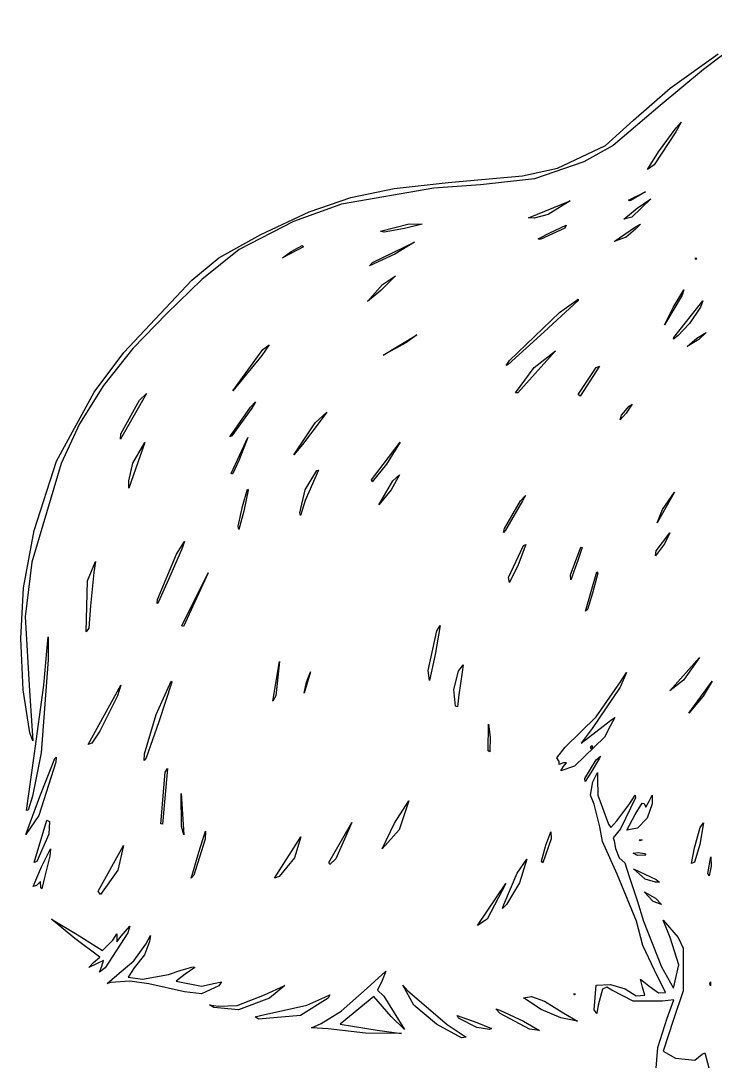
# Model space of a CAD drawing. Extents: x 6 to 289, y 8 to 203.
# Drawn here: x 53.39 to 74.99, y 149.47 to 181.85 of the extents above; entities that cross this region are included whole.
import ezdxf

# ---------------------------------------------------------------- set-up
doc = ezdxf.new("R2010")
doc.units = 0

msp = doc.modelspace()

# ---------------------------------------------------------------- linework, layer by layer
at = {"layer": 'top-bottom'}
for p, q in [((76.62316, 181.84613), (74.62725, 180.33466)), ((73.587731, 179.752877), (75.080495, 180.815577)), ((74.62725, 180.33466), (73.27084, 179.20964)), ((72.448925, 178.751067), (73.587731, 179.752877)), ((73.27084, 179.20964), (71.809891, 177.96815)), ((71.569925, 177.96545), (72.448925, 178.751067)), ((73.766043, 178.394182), (73.088722, 177.368692)), ((73.223211, 177.764358), (73.773335, 178.518031)), ((73.926532, 178.690705), (73.766043, 178.394182)), ((73.773335, 178.518031), (73.926532, 178.690705)), ((70.081705, 177.25671), (71.569925, 177.96545)), ((71.809891, 177.96815), (70.90083, 177.45365)), ((72.885266, 177.220285), (73.223211, 177.76436)), ((73.223211, 177.76436), (73.223211, 177.764358)), ((70.90083, 177.45365), (69.364628, 176.93379)), ((68.995886, 177.026097), (70.081705, 177.25671)), ((73.088722, 177.368692), (72.885266, 177.220285)), ((65.003036, 176.629745), (66.678905, 176.811378)), ((66.678905, 176.811378), (68.995886, 177.026097)), ((69.364628, 176.93379), (67.69149, 176.740155)), ((66.23357, 176.640703), (63.3677, 176.143069)), ((63.650116, 176.349294), (65.003036, 176.629745)), ((67.69149, 176.740155), (66.23357, 176.640703)), ((72.288387, 176.268958), (72.819754, 176.520209)), ((72.819754, 176.520209), (72.345823, 176.244362)), ((63.3677, 176.143069), (61.868813, 175.598801)), ((62.355211, 175.896675), (63.650116, 176.349294)), ((69.178987, 175.719546), (70.479567, 176.244358)), ((70.479567, 176.244358), (69.792626, 175.817343)), ((72.345823, 176.244362), (72.288387, 176.268986)), ((72.288387, 176.268986), (72.288387, 176.268958)), ((72.980296, 176.304652), (72.388601, 175.732677)), ((72.560213, 176.014856), (72.980296, 176.304652)), ((60.853385, 175.198538), (62.355211, 175.896675)), ((69.792626, 175.817343), (69.351958, 175.701209)), ((72.140137, 175.668531), (72.560213, 176.014856)), ((61.868813, 175.598801), (60.18004, 174.732189)), ((64.578707, 175.29591), (65.468291, 175.528715)), ((65.876837, 175.513724), (65.320026, 175.38336)), ((65.468291, 175.528715), (65.876837, 175.513724)), ((69.351958, 175.701209), (69.178984, 175.719589)), ((69.178984, 175.719589), (69.178987, 175.719546)), ((69.842057, 175.252889), (70.350118, 175.484017)), ((70.350118, 175.484017), (70.31203, 175.397376)), ((72.388601, 175.732677), (72.140137, 175.668532)), ((72.140137, 175.668532), (72.140137, 175.668531)), ((72.510797, 175.429948), (72.659055, 175.522051)), ((72.659055, 175.522051), (72.510797, 175.360825)), ((59.545194, 174.470448), (60.853385, 175.198538)), ((64.689906, 175.271219), (64.578707, 175.295914)), ((64.578707, 175.295914), (64.578707, 175.29591)), ((65.320026, 175.38336), (64.689906, 175.271219)), ((69.479054, 175.060983), (69.842057, 175.252889)), ((70.31203, 175.397376), (69.5428, 175.037741)), ((69.842057, 175.252889), (69.842057, 175.252889)), ((71.843607, 174.9738), (72.510797, 175.429948)), ((72.510797, 175.360825), (72.21427, 175.109856)), ((61.800697, 174.663364), (62.140534, 174.849536)), ((62.140534, 174.849536), (62.179255, 174.813876)), ((64.331497, 174.324272), (65.628577, 174.956826)), ((65.628577, 174.956826), (65.023804, 174.58939)), ((69.5428, 175.037741), (69.479054, 175.060983)), ((72.21427, 175.109856), (71.843607, 174.9738)), ((71.843607, 174.9738), (71.843607, 174.9738)), ((60.18004, 174.732189), (59.01865, 173.797573)), ((62.179255, 174.813876), (61.527831, 174.465678)), ((61.527831, 174.465678), (61.800697, 174.663364)), ((61.800697, 174.663364), (61.800697, 174.663364)), ((65.023804, 174.58939), (64.232657, 174.22088)), ((58.711355, 173.774428), (59.545194, 174.470448)), ((64.232657, 174.22088), (64.331498, 174.324272)), ((64.331498, 174.324272), (64.331497, 174.324272)), ((74.363997, 174.440501), (74.388691, 174.465196)), ((74.388691, 174.415807), (74.363997, 174.440501)), ((74.363997, 174.440501), (74.363997, 174.440501)), ((74.388691, 174.465196), (74.413386, 174.440501)), ((74.413386, 174.440501), (74.388691, 174.415807)), ((65.038819, 173.914856), (64.585176, 173.452076)), ((64.63759, 173.641609), (65.038819, 173.914856)), ((56.589666, 171.523316), (58.711355, 173.774428)), ((59.01865, 173.797573), (57.93138, 172.738053)), ((64.1743, 173.110052), (64.63759, 173.641609)), ((64.585176, 173.452076), (64.1743, 173.110052)), ((73.964565, 173.303819), (73.404927, 172.389534)), ((73.68156, 172.920809), (74.009867, 173.474031)), ((74.009867, 173.474031), (73.964565, 173.303819)), ((64.1743, 173.110052), (64.1743, 173.110052)), ((70.729191, 173.139542), (69.669111, 172.166431)), ((70.138611, 172.773917), (70.729191, 173.179501)), ((70.729191, 173.179501), (70.729191, 173.139542)), ((73.404927, 172.389534), (73.681561, 172.920809)), ((73.681561, 172.920809), (73.68156, 172.920809)), ((73.701774, 171.996092), (74.60059, 173.130852)), ((74.528477, 172.934744), (74.192011, 172.428702)), ((74.60059, 173.130852), (74.528477, 172.934744)), ((57.93138, 172.738053), (56.870095, 171.653821)), ((68.585561, 171.277177), (70.138611, 172.773917)), ((74.192011, 172.428702), (73.819485, 172.046682)), ((64.659561, 171.439734), (65.703441, 172.072051)), ((65.703441, 172.072051), (65.387452, 171.832487)), ((69.669111, 172.166431), (68.551167, 171.149675)), ((73.819485, 172.046682), (73.68606, 171.942263)), ((73.68606, 171.942263), (73.701774, 171.996095)), ((73.701774, 171.996095), (73.701774, 171.996092)), ((74.117031, 171.712138), (74.413561, 171.965439)), ((74.475336, 171.932101), (74.117031, 171.712137)), ((74.413561, 171.965439), (74.710084, 172.149913)), ((74.710084, 172.149913), (74.475336, 171.932101)), ((56.870095, 171.653821), (55.958374, 170.500923)), ((59.98254, 170.33455), (60.916778, 171.62117)), ((61.109309, 171.765367), (60.886933, 171.434413)), ((60.916778, 171.62117), (61.109309, 171.765367)), ((65.387452, 171.832487), (64.659557, 171.439733)), ((74.117031, 171.712137), (74.117031, 171.712138)), ((55.671715, 170.289128), (56.589666, 171.523316)), ((60.886933, 171.434413), (59.982526, 170.334543)), ((64.659557, 171.439733), (64.659561, 171.439734)), ((68.48037, 171.116387), (68.585561, 171.277168)), ((68.585561, 171.277168), (68.585561, 171.277177)), ((70.015071, 171.577584), (68.846361, 170.266164)), ((69.35433, 171.058367), (70.015071, 171.577584)), ((68.551167, 171.149675), (68.48037, 171.116387)), ((68.77954, 170.268845), (69.35433, 171.058367)), ((70.72892, 170.219446), (71.281464, 171.057228)), ((71.385466, 171.097007), (70.785128, 170.165538)), ((71.281464, 171.057228), (71.385466, 171.097007)), ((55.958374, 170.500923), (55.210473, 169.299584)), ((59.982526, 170.334543), (59.98254, 170.33455)), ((54.499987, 168.142199), (55.671715, 170.289128)), ((57.296333, 170.248976), (56.490559, 168.831186)), ((56.49984, 168.991807), (57.078955, 170.044147)), ((57.078955, 170.044147), (57.296333, 170.248976)), ((60.53141, 169.819612), (60.684028, 169.992586)), ((60.684028, 169.992586), (60.571097, 169.794904)), ((68.779541, 170.268986), (68.77954, 170.268845)), ((68.846361, 170.266164), (68.779541, 170.268986)), ((70.72892, 170.219424), (70.72892, 170.219446)), ((70.785128, 170.165538), (70.72892, 170.219424)), ((59.88532, 168.897245), (60.53141, 169.819612)), ((60.571097, 169.794904), (59.947102, 168.932431)), ((62.544783, 169.331191), (62.907043, 169.671346)), ((62.907043, 169.671346), (62.70045, 169.387177)), ((72.07522, 169.574725), (72.307414, 169.858897)), ((72.404516, 169.917779), (72.214313, 169.631913)), ((72.307414, 169.858897), (72.404516, 169.917779)), ((61.88484, 168.336977), (62.544783, 169.331191)), ((62.70045, 169.387177), (62.147712, 168.658213)), ((72.214313, 169.631913), (72.031249, 169.430904)), ((72.031249, 169.430904), (72.07522, 169.574724)), ((72.07522, 169.574724), (72.07522, 169.574725)), ((55.210473, 169.299584), (54.64065, 168.070023)), ((56.490559, 168.831186), (56.499837, 168.991805)), ((56.499837, 168.991805), (56.49984, 168.991807)), ((57.244053, 168.719298), (56.752536, 167.298968)), ((56.866702, 168.084529), (57.244053, 168.719298)), ((59.947102, 168.932431), (59.88532, 168.897259)), ((59.88532, 168.897259), (59.88532, 168.897245)), ((59.93314, 167.759269), (60.451454, 168.880609)), ((60.451454, 168.880609), (60.179318, 168.188711)), ((64.2974, 167.564), (65.182588, 168.73234)), ((65.182588, 168.73234), (64.759076, 168.0528)), ((62.147712, 168.658213), (61.88484, 168.336978)), ((54.64065, 168.070023), (53.730768, 165.001063)), ((53.803155, 165.989488), (54.499987, 168.142199)), ((56.743463, 167.528616), (56.866702, 168.084529)), ((60.179318, 168.188711), (59.968323, 167.734416)), ((61.88484, 168.336978), (61.88484, 168.336977)), ((64.759076, 168.0528), (64.317597, 167.496816)), ((59.968323, 167.734416), (59.93314, 167.759269)), ((59.93314, 167.759269), (59.93314, 167.759269)), ((62.228035, 167.252923), (62.595411, 167.852427)), ((62.644112, 167.867314), (62.230802, 166.919533)), ((62.595411, 167.852427), (62.644112, 167.867314)), ((65.164734, 167.720601), (64.910625, 167.251591)), ((64.95825, 167.533724), (65.164734, 167.720601)), ((56.743434, 167.528615), (56.743463, 167.528616)), ((56.752536, 167.298968), (56.743434, 167.528615)), ((64.297383, 167.563995), (64.2974, 167.564)), ((64.317597, 167.496816), (64.297383, 167.563995)), ((64.529023, 166.781692), (64.95825, 167.533724)), ((60.28225, 166.730628), (60.440072, 167.274261)), ((60.460992, 167.238218), (60.319984, 166.583386)), ((60.440072, 167.274261), (60.460992, 167.238218)), ((62.061913, 166.534917), (62.228035, 167.252923)), ((64.910625, 167.251591), (64.529023, 166.781692)), ((68.93399, 166.903601), (69.08531, 167.076575)), ((69.08531, 167.076575), (68.987771, 166.903601)), ((73.719557, 167.173652), (73.182443, 166.219859)), ((73.349413, 166.63748), (73.719557, 167.173652)), ((60.147613, 166.12522), (60.28225, 166.730628)), ((62.230802, 166.919533), (62.088402, 166.451892)), ((64.529023, 166.781692), (64.529023, 166.781692)), ((68.437463, 166.049694), (68.93399, 166.903601)), ((68.987771, 166.903601), (68.463966, 165.999367)), ((60.319984, 166.583386), (60.164423, 166.014029)), ((62.061914, 166.534921), (62.061913, 166.534917)), ((62.088402, 166.451892), (62.061914, 166.534921)), ((73.182443, 166.219859), (73.349412, 166.63748)), ((73.349412, 166.63748), (73.349413, 166.63748)), ((60.164423, 166.014029), (60.147595, 166.125224)), ((60.147595, 166.125224), (60.147613, 166.12522)), ((53.467309, 164.197554), (53.803155, 165.989488)), ((68.398406, 165.9205), (68.437464, 166.049694)), ((68.463966, 165.999367), (68.398406, 165.9205)), ((68.437464, 166.049694), (68.437463, 166.049694)), ((73.153873, 165.356534), (73.571395, 165.914274)), ((73.571395, 165.914274), (73.408768, 165.569784)), ((58.227145, 165.249262), (58.475433, 165.641462)), ((58.475433, 165.641462), (58.387609, 165.388831)), ((68.554013, 164.519042), (69.023365, 165.519822)), ((69.099017, 165.554809), (68.853267, 164.914407)), ((69.023365, 165.519822), (69.099017, 165.554809)), ((70.488913, 164.603585), (70.806991, 165.4704)), ((70.845784, 165.45499), (70.715389, 165.05032)), ((70.806991, 165.4704), (70.845784, 165.45499)), ((73.408768, 165.569784), (73.132174, 165.193611)), ((57.639613, 163.841052), (58.227145, 165.249262)), ((58.387609, 165.388831), (57.979573, 164.457274)), ((73.132174, 165.193611), (73.153873, 165.356534)), ((73.153873, 165.356534), (73.153873, 165.356534)), ((53.730768, 165.001063), (53.52739, 163.300963)), ((55.461058, 164.422831), (55.707434, 165.017553)), ((55.707434, 165.017553), (55.655911, 164.67937)), ((68.853267, 164.914407), (68.593358, 164.364151)), ((70.715389, 165.05032), (70.495286, 164.451321)), ((55.655911, 164.67937), (55.554114, 163.642)), ((58.400913, 163.018581), (59.219825, 164.667971)), ((59.219825, 164.667971), (58.443747, 162.999351)), ((68.554013, 164.519039), (68.554013, 164.519042)), ((68.593358, 164.364151), (68.554013, 164.519039)), ((70.488913, 164.603584), (70.488913, 164.603585)), ((70.495286, 164.451321), (70.488913, 164.603584)), ((70.953913, 163.471321), (71.308912, 164.704371)), ((71.332442, 164.654954), (71.170327, 164.037189)), ((71.308912, 164.704371), (71.332442, 164.654954)), ((53.387407, 162.628858), (53.467309, 164.197554)), ((55.420513, 162.833401), (55.461058, 164.422831)), ((57.979573, 164.457274), (57.674358, 163.768847)), ((57.62815, 163.718889), (57.639612, 163.841054)), ((57.639612, 163.841054), (57.639613, 163.841052)), ((71.170327, 164.037189), (71.01792, 163.528413)), ((55.554114, 163.642), (55.502076, 162.950204)), ((57.674358, 163.768847), (57.62815, 163.718889)), ((71.01792, 163.528413), (70.953895, 163.471317)), ((53.52739, 163.300963), (53.657172, 160.997953)), ((70.953895, 163.471317), (70.953913, 163.471321)), ((55.502076, 162.950204), (55.420528, 162.833407)), ((58.400909, 163.018577), (58.400913, 163.018581)), ((58.443747, 162.999351), (58.400909, 163.018577)), ((66.062013, 161.628086), (66.330434, 162.866426)), ((66.435304, 163.024234), (66.276385, 162.1223)), ((66.330434, 162.866426), (66.435304, 163.024234)), ((53.459046, 161.030416), (53.387407, 162.628858)), ((54.195733, 162.233518), (54.236232, 162.67831)), ((54.236232, 162.67831), (54.242723, 161.9617)), ((55.420528, 162.833407), (55.420513, 162.833401)), ((54.098416, 161.170968), (54.195733, 162.233518)), ((54.242723, 161.9617), (54.025621, 159.07057)), ((61.222773, 160.676728), (61.434213, 161.912258)), ((61.434213, 161.912258), (61.320838, 160.841168)), ((66.276385, 162.1223), (66.099372, 161.319207)), ((73.573193, 161.000623), (74.503198, 162.036573)), ((74.503198, 162.036573), (73.999316, 161.328804)), ((62.394688, 161.5921), (62.206517, 160.923831)), ((62.269293, 161.270152), (62.394688, 161.5921)), ((66.062024, 161.628091), (66.062013, 161.628086)), ((66.099372, 161.319207), (66.062024, 161.628091)), ((66.859619, 161.038918), (67.000514, 161.605784)), ((67.000514, 161.605784), (67.149685, 161.804276)), ((67.114909, 161.578655), (67.007943, 160.874406)), ((67.149685, 161.804276), (67.114909, 161.578655)), ((72.232718, 161.566914), (72.034712, 161.108087)), ((72.04138, 161.280757), (72.232718, 161.566914)), ((57.601028, 160.259481), (58.067178, 161.294483)), ((58.089932, 161.269788), (57.684009, 160.034258)), ((58.067178, 161.294483), (58.089932, 161.269788)), ((62.206517, 160.923831), (62.269294, 161.270152)), ((62.269294, 161.270152), (62.269293, 161.270152)), ((71.283702, 160.188739), (72.04138, 161.280757)), ((73.999316, 161.328804), (73.573193, 161.000626)), ((74.166223, 160.301987), (74.892517, 161.301281)), ((74.892517, 161.301281), (74.613061, 160.831904)), ((53.665413, 159.690018), (53.459046, 161.030416)), ((53.657172, 160.997953), (53.760222, 159.441193)), ((53.799646, 158.972888), (54.098416, 161.170968)), ((55.485033, 159.326682), (56.502723, 161.170932)), ((56.502723, 161.170932), (56.396488, 160.837343)), ((66.907173, 160.523884), (66.859619, 161.038918)), ((72.034712, 161.108087), (71.163642, 159.827867)), ((73.573193, 161.000626), (73.573193, 161.000623)), ((56.396488, 160.837343), (55.846425, 159.737)), ((61.320838, 160.841168), (61.222773, 160.676728)), ((61.222773, 160.676728), (61.222773, 160.676728)), ((67.007943, 160.874406), (66.969002, 160.497333)), ((74.613061, 160.831904), (74.166223, 160.301987)), ((57.231033, 159.035313), (57.601028, 160.259481)), ((66.907172, 160.523873), (66.907173, 160.523884)), ((66.969002, 160.497333), (66.907172, 160.523873)), ((74.166223, 160.301987), (74.166223, 160.301987)), ((57.684009, 160.034258), (57.289535, 158.908374)), ((67.919733, 159.124001), (67.939171, 159.960118)), ((67.939171, 159.960118), (67.98512, 159.552392)), ((70.32185, 159.238407), (71.283702, 160.188739)), ((70.815433, 159.365553), (71.730113, 160.071382)), ((71.860875, 160.168729), (71.718542, 159.897593)), ((71.730113, 160.071382), (71.860875, 160.168729)), ((53.66542, 159.690014), (53.665413, 159.690018)), ((53.760222, 159.441193), (53.66542, 159.690014)), ((55.846425, 159.737), (55.59207, 159.362595)), ((71.163642, 159.827867), (70.815433, 159.365553)), ((71.718542, 159.897593), (71.546962, 159.549854)), ((55.59207, 159.362595), (55.485029, 159.326683)), ((55.485029, 159.326683), (55.485033, 159.326682)), ((67.98512, 159.552392), (67.975335, 159.09328)), ((71.546962, 159.549854), (70.609955, 158.655649)), ((71.154527, 159.292935), (71.102185, 159.243511)), ((71.176293, 159.243511), (71.154527, 159.292935)), ((53.561151, 157.267858), (53.799646, 158.972888)), ((54.025621, 159.07057), (53.752097, 157.720462)), ((57.224703, 158.829421), (57.230997, 159.035321)), ((57.230997, 159.035321), (57.231033, 159.035313)), ((67.919751, 159.124001), (67.919733, 159.124001)), ((67.975335, 159.09328), (67.919751, 159.124001)), ((70.059151, 158.913256), (70.32185, 159.238407)), ((71.102185, 159.243511), (71.123952, 159.194087)), ((71.123952, 159.194087), (71.17629, 159.243511)), ((71.17629, 159.243511), (71.176293, 159.243511)), ((71.286308, 158.852678), (71.417977, 158.965344)), ((71.417977, 158.965344), (71.392307, 158.897586)), ((54.476161, 158.774044), (53.947133, 157.114744)), ((53.978361, 157.705144), (54.445851, 158.89164)), ((54.445851, 158.89164), (54.487648, 158.935718)), ((54.487648, 158.935718), (54.476161, 158.774044)), ((57.289535, 158.908374), (57.224703, 158.829421)), ((70.136508, 158.792617), (70.059151, 158.913256)), ((70.1374, 158.704959), (70.136508, 158.792617)), ((70.265254, 158.751039), (70.1374, 158.704959)), ((70.609955, 158.655649), (70.185444, 158.506174)), ((70.256646, 158.632502), (70.360303, 158.753202)), ((70.360303, 158.753202), (70.265254, 158.751039)), ((70.931351, 158.26747), (71.286308, 158.852678)), ((71.392307, 158.897586), (71.132356, 158.465152)), ((57.741991, 156.854858), (57.881341, 158.468858)), ((57.949318, 158.576367), (57.797624, 156.844597)), ((57.881341, 158.468858), (57.949318, 158.576367)), ((70.185431, 158.506144), (70.256646, 158.632502)), ((70.185444, 158.506174), (70.185431, 158.506144)), ((71.132356, 158.465152), (70.93787, 158.174841)), ((71.180066, 158.169146), (71.323203, 158.456972)), ((71.323203, 158.456972), (71.330638, 158.252804)), ((70.931351, 158.267463), (70.931351, 158.26747)), ((70.93787, 158.174841), (70.931351, 158.267463)), ((71.105048, 157.748079), (71.180066, 158.169146)), ((71.330638, 158.252804), (71.334695, 157.747507)), ((53.542995, 156.525388), (53.978361, 157.705148)), ((53.752097, 157.720462), (53.620977, 157.283648)), ((53.978361, 157.705148), (53.978361, 157.705144)), ((58.383571, 156.777168), (58.375069, 157.803308)), ((58.375069, 157.803308), (58.462537, 156.517738)), ((71.225501, 157.464806), (71.105048, 157.748079)), ((71.334695, 157.747507), (71.66995, 156.843685)), ((72.327418, 157.492914), (72.498135, 157.747976)), ((72.498135, 157.747976), (72.506742, 157.662088)), ((72.930785, 157.563227), (73.029209, 157.750698)), ((73.029209, 157.750698), (73.025026, 157.484713)), ((65.015921, 156.876319), (65.458476, 157.57444)), ((65.458476, 157.57444), (65.156365, 156.673649)), ((71.396845, 156.768745), (71.225501, 157.464806)), ((71.929376, 156.949281), (72.327418, 157.492914)), ((72.506742, 157.662088), (72.037676, 156.703967)), ((72.498351, 157.152806), (72.711249, 157.503177)), ((72.711249, 157.503177), (72.77345, 157.490456)), ((72.77345, 157.490456), (72.832627, 157.374063)), ((72.832627, 157.374063), (72.930785, 157.563227)), ((73.025026, 157.484713), (72.868312, 157.035605)), ((53.947133, 157.114744), (53.542995, 156.525388)), ((53.561169, 157.26785), (53.561151, 157.267858)), ((53.620977, 157.283648), (53.561169, 157.26785)), ((72.238891, 156.657239), (72.498351, 157.152806)), ((72.868312, 157.035605), (72.570505, 156.721321)), ((53.804861, 155.649938), (54.20098, 156.969468)), ((54.20098, 156.969468), (54.282191, 156.933989)), ((54.282191, 156.933989), (54.254736, 156.537958)), ((57.797624, 156.844597), (57.741991, 156.854863)), ((57.741991, 156.854863), (57.741991, 156.854858)), ((58.383592, 156.777167), (58.383571, 156.777168)), ((58.462537, 156.517738), (58.383592, 156.777167)), ((62.963461, 155.654665), (63.688414, 156.896025)), ((63.688414, 156.896025), (63.184204, 155.771695)), ((64.626614, 156.080596), (65.015921, 156.87632)), ((65.015921, 156.87632), (65.015921, 156.876319)), ((71.476947, 156.311463), (71.396845, 156.768745)), ((71.66995, 156.843685), (71.743455, 156.747796)), ((71.743455, 156.747796), (71.929376, 156.949281)), ((72.037676, 156.703967), (71.813286, 156.41835)), ((72.570505, 156.721321), (72.238891, 156.657239)), ((74.342447, 156.109144), (74.51668, 156.741694)), ((74.61804, 156.884212), (74.504312, 156.210743)), ((74.51668, 156.741694), (74.61804, 156.884212)), ((54.254736, 156.537958), (53.882849, 155.688407)), ((59.117654, 156.377107), (58.769107, 155.264227)), ((58.928022, 155.978719), (59.12926, 156.624213)), ((59.12926, 156.624213), (59.117654, 156.377107)), ((61.274891, 155.168859), (62.099246, 156.456479)), ((62.099246, 156.456479), (61.895946, 155.801053)), ((65.156365, 156.673649), (64.626614, 156.080596)), ((69.888414, 156.389478), (69.624061, 155.644699)), ((69.72209, 156.191796), (69.87351, 156.608327)), ((69.87351, 156.608327), (69.888414, 156.389478)), ((71.813286, 156.41835), (71.845952, 156.327716)), ((72.238891, 156.657239), (72.238891, 156.657239)), ((54.028698, 155.524607), (54.306707, 156.080598)), ((54.306707, 156.080598), (54.29443, 155.84906)), ((55.792071, 154.761885), (56.578055, 156.179265)), ((56.578055, 156.179265), (56.400827, 155.413414)), ((69.579261, 155.690842), (69.72209, 156.191796)), ((71.939832, 155.293275), (71.476947, 156.311463)), ((71.845952, 156.327716), (71.883032, 156.094869)), ((71.883032, 156.094869), (72.003713, 155.795834)), ((72.624971, 156.361459), (72.719695, 156.357402)), ((72.624982, 156.361282), (72.624971, 156.361459)), ((72.654827, 156.331437), (72.624982, 156.361282)), ((72.719695, 156.357402), (72.654827, 156.331437)), ((74.245761, 155.627289), (74.342447, 156.109144)), ((74.504312, 156.210743), (74.341104, 155.661731)), ((54.29443, 155.84906), (54.1257, 155.191018)), ((58.720261, 155.262112), (58.928022, 155.978719)), ((61.895946, 155.801053), (61.419106, 155.221009)), ((63.184204, 155.771695), (63.000768, 155.594676)), ((68.824894, 155.318245), (69.12389, 155.755977)), ((69.12389, 155.755977), (68.902735, 155.017034)), ((72.003713, 155.795834), (72.1764, 155.642187)), ((72.436584, 155.941794), (72.591023, 155.963208)), ((72.572491, 155.868889), (72.436584, 155.941794)), ((72.572492, 155.868875), (72.572491, 155.868889)), ((72.831952, 155.882916), (72.572492, 155.868875)), ((72.591023, 155.963208), (72.788709, 155.93234)), ((72.788709, 155.93234), (72.831952, 155.882916)), ((74.759461, 155.307652), (74.852665, 155.833565)), ((74.852665, 155.833565), (74.866247, 155.537035)), ((53.775626, 154.903858), (54.028698, 155.524607)), ((53.882849, 155.688407), (53.804861, 155.649933)), ((53.804861, 155.649933), (53.804861, 155.649938)), ((56.400827, 155.413414), (55.861195, 154.655444)), ((62.963461, 155.654661), (62.963461, 155.654665)), ((63.000768, 155.594676), (62.963461, 155.654661)), ((69.579287, 155.690842), (69.579261, 155.690842)), ((69.624061, 155.644699), (69.579287, 155.690842)), ((72.1764, 155.642187), (72.312121, 155.215742)), ((72.807291, 155.135698), (72.441056, 155.458468)), ((72.441056, 155.458468), (73.153242, 155.124236)), ((74.245762, 155.627289), (74.245761, 155.627289)), ((74.341104, 155.661731), (74.245762, 155.627289)), ((74.866247, 155.537035), (74.804472, 155.24042)), ((54.1257, 155.191018), (54.036003, 154.832241)), ((58.769107, 155.264227), (58.689471, 155.166285)), ((58.689471, 155.166285), (58.720261, 155.262112)), ((61.419106, 155.221009), (61.274891, 155.168861)), ((61.274891, 155.168861), (61.274891, 155.168859)), ((68.409891, 154.350857), (68.824894, 155.318245)), ((72.540322, 153.827825), (71.939832, 155.293275)), ((72.312121, 155.215742), (72.562818, 154.474427)), ((73.12853, 155.045542), (72.807291, 155.135828)), ((72.807291, 155.135828), (72.807291, 155.135698)), ((73.153242, 155.124236), (73.252083, 155.045895)), ((74.804472, 155.24042), (74.759443, 155.307652)), ((74.759443, 155.307652), (74.759461, 155.307652)), ((53.871268, 154.940168), (53.775626, 154.903858)), ((54.002734, 155.059985), (53.871268, 154.940168)), ((54.006791, 154.866035), (54.002734, 155.059985)), ((54.007001, 154.866036), (54.006791, 154.866035)), ((54.036003, 154.832241), (54.007001, 154.866036)), ((55.792072, 154.761884), (55.792071, 154.761885)), ((55.861195, 154.655444), (55.792072, 154.761884)), ((67.593371, 153.690331), (68.472177, 155.000951)), ((68.472177, 155.000951), (67.889075, 153.886191)), ((68.902735, 155.017034), (68.498335, 154.344157)), ((73.252083, 155.045895), (73.12853, 155.045542)), ((72.562818, 154.474427), (72.756979, 153.83195)), ((73.054371, 154.442809), (72.773229, 154.746225)), ((72.773229, 154.746225), (73.134497, 154.548543)), ((73.321494, 154.351041), (73.054371, 154.442809)), ((73.054371, 154.442809), (73.054371, 154.442809)), ((73.134497, 154.548543), (73.321494, 154.351041)), ((68.371794, 154.22731), (68.409891, 154.350857)), ((68.498335, 154.344157), (68.371794, 154.22731)), ((55.066768, 153.29259), (54.337962, 153.894308)), ((54.337962, 153.894308), (55.137898, 153.41438)), ((67.889075, 153.886191), (67.59337, 153.69034)), ((72.733227, 153.072949), (72.540322, 153.827825)), ((72.756979, 153.83195), (73.31431, 152.40997)), ((73.586075, 153.325387), (73.37232, 153.856662)), ((73.37232, 153.856662), (73.830517, 153.324389)), ((56.721369, 153.461277), (56.006738, 152.376667)), ((56.512627, 153.358905), (56.77493, 153.669931)), ((56.77493, 153.669931), (56.721369, 153.461277)), ((67.59337, 153.69034), (67.593371, 153.690331)), ((55.845999, 152.707689), (55.066768, 153.29259)), ((55.137898, 153.41438), (55.923973, 152.917645)), ((55.923973, 152.917645), (56.244813, 153.238002)), ((56.244813, 153.238002), (56.374804, 153.434802)), ((56.374804, 153.434802), (56.37692, 153.312134)), ((56.37692, 153.312134), (56.379037, 153.189459)), ((56.379037, 153.189459), (56.512627, 153.358905)), ((57.385707, 153.191754), (57.23927, 152.781632)), ((57.271436, 153.115322), (57.416399, 153.38714)), ((57.416399, 153.38714), (57.385707, 153.191754)), ((73.857826, 152.47287), (73.586075, 153.325387)), ((73.830517, 153.324389), (73.993309, 152.993558)), ((56.899528, 152.593414), (57.271436, 153.115322)), ((73.098472, 152.304918), (72.733227, 153.072949)), ((73.993309, 152.993558), (73.993112, 152.325487)), ((55.505023, 152.382132), (55.653259, 152.542706)), ((55.737982, 152.501127), (55.505023, 152.382132)), ((55.653259, 152.542706), (55.845999, 152.707689)), ((55.963036, 152.604561), (55.737982, 152.501127)), ((55.908948, 152.430476), (55.963036, 152.604561)), ((56.372331, 152.146438), (56.899528, 152.593414)), ((57.23927, 152.781632), (56.911582, 152.371823)), ((56.006738, 152.376667), (55.830762, 152.243215)), ((55.830762, 152.243215), (55.831171, 152.243211)), ((55.831171, 152.243211), (55.908948, 152.430476)), ((56.911582, 152.371823), (56.723642, 152.085621)), ((57.170556, 152.028818), (57.981022, 152.174233)), ((57.981022, 152.174233), (58.37639, 152.300069)), ((58.497407, 152.182999), (58.217263, 151.961815)), ((58.37639, 152.300069), (58.734695, 152.410361)), ((58.79647, 152.390711), (58.497407, 152.182999)), ((58.734695, 152.410361), (58.79647, 152.390711)), ((64.16537, 151.747388), (64.746782, 152.275171)), ((64.746782, 152.275171), (64.628993, 151.980309)), ((73.436182, 151.610822), (73.098472, 152.304918)), ((73.31431, 152.40997), (73.689393, 151.745564)), ((73.689393, 151.745564), (73.857826, 152.47287)), ((73.993112, 152.325487), (73.992914, 151.657423)), ((56.076393, 151.888671), (56.372331, 152.146438)), ((56.191162, 151.918833), (56.076393, 151.888671)), ((56.775163, 151.956951), (56.191162, 151.918833)), ((56.723642, 152.085621), (57.170556, 152.028818)), ((57.365228, 151.880518), (56.775163, 151.956951)), ((58.475228, 151.63217), (57.365228, 151.880518)), ((58.217263, 151.961815), (59.004284, 151.805944)), ((59.004284, 151.805944), (59.436722, 151.903734)), ((59.436722, 151.903734), (59.626515, 151.93662)), ((59.626515, 151.93662), (59.55014, 151.81929)), ((64.628993, 151.980309), (64.480149, 151.685444)), ((71.285688, 151.835837), (71.732536, 151.856267)), ((71.732536, 151.856267), (72.183174, 151.721301)), ((72.728983, 151.778169), (72.659356, 152.020107)), ((72.659356, 152.020107), (72.921399, 151.815062)), ((74.816671, 151.879798), (74.841612, 151.941573)), ((74.841612, 151.818016), (74.816671, 151.879798)), ((74.816671, 151.879798), (74.816671, 151.879798)), ((74.841612, 151.941573), (74.841612, 151.818016)), ((58.47523, 151.632181), (58.475228, 151.63217)), ((59.012757, 151.569774), (58.47523, 151.632181)), ((59.55014, 151.81929), (59.012757, 151.569774)), ((60.120977, 151.202397), (60.962915, 151.534172)), ((60.962915, 151.534172), (61.602221, 151.830374)), ((61.602221, 151.830374), (61.119365, 151.433909)), ((62.839331, 151.465317), (63.002646, 151.537428)), ((63.002646, 151.537428), (62.948251, 151.435789)), ((63.351482, 151.029704), (64.16537, 151.747388)), ((64.480149, 151.685444), (64.679179, 151.498451)), ((65.61608, 151.212637), (65.270634, 151.836901)), ((65.270634, 151.836901), (65.423792, 151.665529)), ((65.423792, 151.665529), (66.654422, 150.617129)), ((70.608074, 151.533848), (70.575124, 151.566797)), ((70.575124, 151.566797), (70.575128, 151.566797)), ((70.575128, 151.566797), (70.641023, 151.566797)), ((70.641023, 151.566797), (70.608074, 151.533848)), ((71.22102, 151.066173), (71.285688, 151.835837)), ((71.480167, 151.715422), (71.349438, 151.215091)), ((71.615977, 151.773479), (71.480167, 151.715422)), ((71.774213, 151.676791), (71.615977, 151.773479)), ((72.432748, 151.342446), (71.774213, 151.676791)), ((72.183174, 151.721301), (72.524456, 151.508669)), ((72.524456, 151.508669), (72.801077, 151.523704)), ((72.801077, 151.523704), (72.728983, 151.778169)), ((72.921399, 151.815062), (73.225776, 151.598811)), ((73.225776, 151.598811), (73.436182, 151.610822)), ((73.992914, 151.657423), (73.689007, 150.767846)), ((59.38952, 151.13848), (59.261216, 151.229653)), ((59.261216, 151.229653), (59.531365, 151.184662)), ((59.531365, 151.184662), (60.120977, 151.202397)), ((61.119365, 151.433909), (60.155244, 151.072831)), ((60.840965, 150.891374), (62.280645, 151.218613)), ((62.948251, 151.435789), (62.082963, 150.888074)), ((62.280645, 151.218613), (62.839331, 151.465317)), ((64.370044, 151.484436), (63.318494, 150.628059)), ((64.903764, 150.863167), (64.370044, 151.484436)), ((64.679179, 151.498451), (65.317194, 150.455741)), ((66.314233, 150.618983), (65.61608, 151.212637)), ((69.026629, 151.443626), (69.272014, 151.484439)), ((69.570258, 151.075711), (69.026629, 151.443626)), ((69.272014, 151.484439), (69.679736, 151.343977)), ((69.679736, 151.343977), (70.274511, 150.969317)), ((71.349438, 151.215091), (71.305914, 150.951809)), ((73.349203, 151.33585), (72.432748, 151.342446)), ((73.697898, 151.376395), (73.349203, 151.33585)), ((73.496289, 150.806614), (73.697898, 151.376395)), ((59.389515, 151.138479), (59.38952, 151.13848)), ((60.155244, 151.072831), (59.389515, 151.138479)), ((60.679244, 150.847177), (60.840965, 150.891374)), ((62.082963, 150.888074), (60.785653, 150.774931)), ((62.72549, 150.645728), (63.351482, 151.029704)), ((67.003071, 150.813985), (66.960861, 150.891374)), ((66.960861, 150.891374), (67.572322, 150.671714)), ((68.300595, 150.953283), (68.16177, 151.100811)), ((68.16177, 151.100811), (68.28532, 151.063642)), ((68.28532, 151.063642), (69.026639, 150.7144)), ((69.20889, 150.47139), (68.300595, 150.953283)), ((70.18802, 150.822696), (69.570258, 151.075711)), ((70.274511, 150.969317), (70.706945, 150.714411)), ((71.305914, 150.951809), (71.22102, 151.066173)), ((60.78566, 150.774933), (60.679244, 150.847177)), ((60.785653, 150.774931), (60.78566, 150.774933)), ((62.429009, 150.512156), (62.72549, 150.645728)), ((63.318494, 150.628059), (64.468824, 150.440678)), ((65.317194, 150.455741), (64.903764, 150.863167)), ((67.09921, 150.199307), (66.314233, 150.618983)), ((66.654422, 150.617129), (67.243355, 150.215545)), ((67.56871, 150.515716), (67.003071, 150.813985)), ((67.572322, 150.671714), (68.023886, 150.490632)), ((69.026639, 150.7144), (69.522756, 150.429242)), ((70.188021, 150.822706), (70.18802, 150.822696)), ((70.706945, 150.714411), (70.188021, 150.822706)), ((73.199846, 149.895539), (73.496289, 150.806614)), ((73.689007, 150.767846), (73.367976, 149.782148)), ((62.94788, 150.476427), (62.429009, 150.512156)), ((64.10923, 150.347646), (62.94788, 150.476427)), ((65.226794, 150.333571), (64.109224, 150.347647)), ((64.109224, 150.347647), (64.10923, 150.347646)), ((64.468824, 150.440678), (65.226794, 150.333571)), ((67.964074, 150.452625), (67.568706, 150.515716)), ((67.568706, 150.515716), (67.56871, 150.515716)), ((68.023886, 150.490632), (67.964074, 150.452625)), ((69.208891, 150.471383), (69.20889, 150.47139)), ((69.522756, 150.429242), (69.208891, 150.471383)), ((67.243355, 150.215545), (67.09921, 150.199317)), ((67.09921, 150.199317), (67.09921, 150.199307)), ((73.142581, 149.132884), (73.199846, 149.895539)), ((73.367976, 149.782148), (73.756496, 149.569642)), ((74.356668, 149.505635), (74.585013, 149.692734)), ((74.585013, 149.692734), (74.666671, 149.727567)), ((74.666671, 149.727567), (74.829653, 149.112239)), ((73.756496, 149.569642), (74.356668, 149.505635))]:
    msp.add_line(p, q, dxfattribs=at)

doc.saveas('drawing.dxf')
